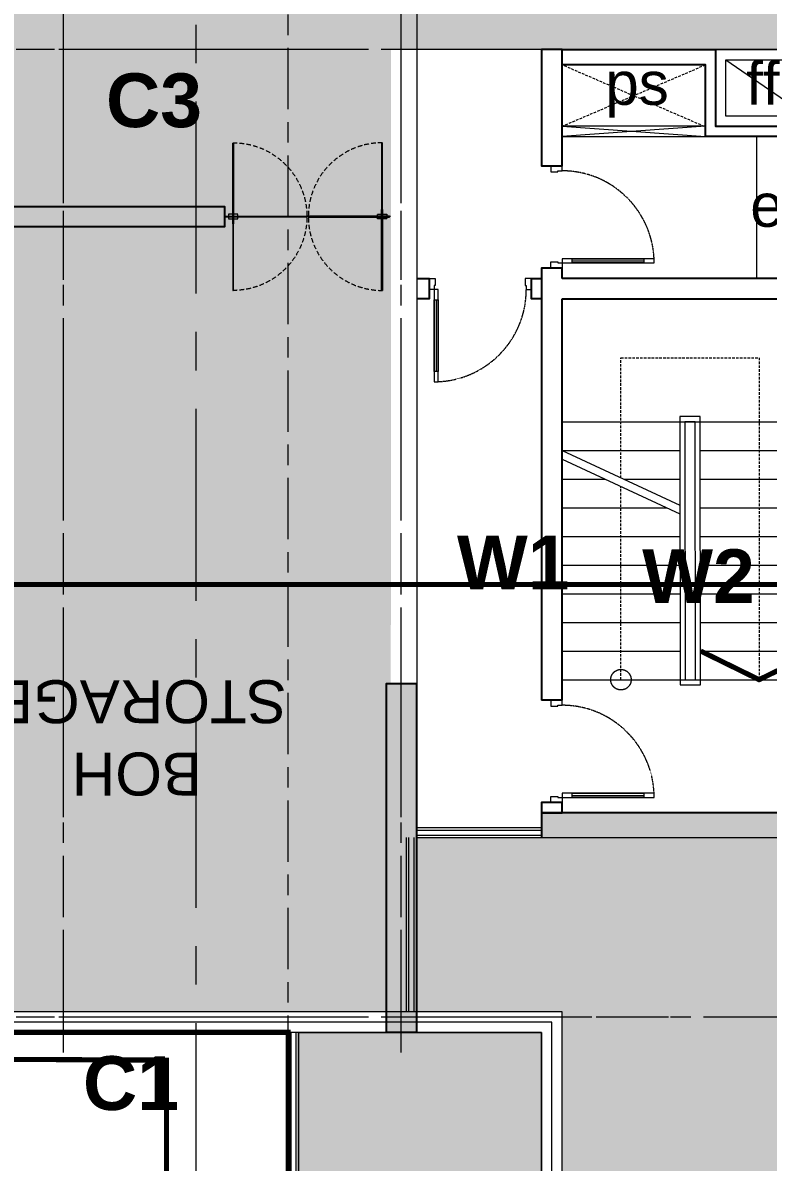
# Model space of a CAD drawing. Header units: millimetres. Extents: x -100356 to 314685, y 446 to 1273965.
# Drawn here: x 38546 to 45830, y 611034 to 622163 of the extents above; entities that cross this region are included whole.
import ezdxf
from ezdxf.xclip import XClip

# ---------------------------------------------------------------- set-up
doc = ezdxf.new("R2010")
doc.units = ezdxf.units.MM
doc.header["$XCLIPFRAME"] = 2
for name, pattern in [('20180221 BF$0$Core - tb$0$HIDDEN', [0.375, 0.25, -0.125]), ('CENTER', [2, 1.25, -0.25, 0.25, -0.25]), ('CENTER2', [28.575, 19.05, -3.175, 3.175, -3.175]), ('Core - tb$0$HIDDEN', [0.375, 0.25, -0.125]), ('Dash', [6, 3, -3]), ('DASHED2', [0.375, 0.25, -0.125]), ('DASHEDX2', [1.5, 1, -0.5]), ('gf$0$CENTER2', [28.575, 19.05, -3.175, 3.175, -3.175]), ('gf$0$Kume - Grid Line', [10.5, 6, -1.25, 2, -1.25]), ('HIDDEN', [0.375, 0.25, -0.125]), ('Kume - Grid Line', [10.5, 6, -1.25, 2, -1.25])]:
    doc.linetypes.add(name, pattern=pattern)
for name, color, linetype, lineweight in [('$0$FURNITURE', 8, 'Continuous', 5), ('$0$TUONG 2', 2, 'Continuous', 35), ('20180330-Ascent Plaza-TP-Ban ve so bo$0$KÍNH', 150, 'Continuous', 9), ('@ color hatch', 7, 'Continuous', 13), ('@LOUVER', 35, 'Continuous', 13), ('A-_ANOT----_D', 7, 'Continuous', 5), ('A.Axis', 251, 'CENTER2', 13), ('A.Concrete', 7, 'Continuous', 25), ('A1 - dp$0$TUONG 2', 2, 'Continuous', 25), ('Core - tb$0$$0$FURNITURE', 45, 'Continuous', 5), ('Core - tb$0$$0$TUONG 2', 2, 'Continuous', 25), ('Core - tb$0$1-thaythuong', 9, 'Continuous', 13), ('Core - tb$0$A.Concrete', 7, 'Continuous', 25), ('Core - tb$0$A.Thin', 8, 'Continuous', 13), ('Core - tb$0$A.Wall', 2, 'Continuous', 25), ('Core - tb$0$CUA', 5, 'Continuous', 9), ('Core - tb$0$net bao', 254, 'Continuous', 13), ('CUA DI', 25, 'Continuous', 9), ('gf$0$A.Axis', 251, 'gf$0$CENTER2', 13), ('GJ', 1, 'Continuous', 13), ('Hatch-wall', 251, 'Continuous', 5), ('KÍNH', 150, 'Continuous', 9), ('LC.HA', 250, 'Continuous', 9), ('LGI', 250, 'CENTER', 9), ('luoicot', 30, 'Continuous', 13), ('setback', 1, 'Continuous', 13), ('TEXT', 6, 'Continuous', 20), ('Text 35', 250, 'Continuous', 15), ('TXT', 1, 'Continuous', 25), ('WALL', 4, 'Continuous', 35)]:
    doc.layers.add(name, color=color, linetype=linetype, lineweight=lineweight)
doc.layers.add('STR', color=7, linetype='Continuous')
doc.styles.add('ARIAL', font='Font - TrueType - Arial Bold.ttf')
doc.styles.add('VnArial', font='Font - TrueType - Arial.ttf')

# ---------------------------------------------------------------- blocks, each defined once
blk = doc.blocks.new('X-GRID')
at = {"layer": 'LGI', "ltscale": 1500}
for p, q in [((-8000, 49486.8), (-8000, -7272.6)), ((-10000, -7272.6), (-10000, 20900)), ((-6700, -7272.6), (-6700, 20900)), ((5008.8, 20550), (-25023.2, 20550)), ((5008.8, 11100), (-57318.6, 11100))]:
    blk.add_line(p, q, dxfattribs=at)
blk = doc.blocks.new('A$C60262ED2')
at = {"layer": 'LC.HA'}
h = blk.add_hatch(color=256, dxfattribs=at)
h.dxf.hatch_style = 1
h.paths.add_polyline_path([(17566, 34184), (17266, 34184), (17266, 30784), (17566, 30784)])
at = {"layer": 'STR', "ltscale": 1000, "elevation": 0}
blk.add_lwpolyline([(17566, 34184), (17266, 34184), (17266, 30784), (17566, 30784)], close=True, dxfattribs=at)
at = {"rotation": 180}
blk.add_blockref('X-GRID', (7409, 51484, 0), dxfattribs=at)
at = {"layer": 'Text 35', "ltscale": 1000, "style": 'ARIAL'}
for s, p in [('C3', (14528, 39623, 0)), ('W1', (17957, 35109, 0)), ('W2', (19767, 34974, 0)), ('C1', (14303, 30023, 0))]:
    blk.add_text(s, height=525, dxfattribs=at).set_placement(p)
blk = doc.blocks.new('column')
at = {"layer": 'luoicot', "ltscale": 0.5}
blk.add_blockref('A$C60262ED2', (-47109, -40384, 0), dxfattribs=at)
blk = doc.blocks.new('*U230')
at = {"layer": '$0$FURNITURE'}
for p, q in [((0, 100), (1700, 100)), ((0, 75), (1700, 75)), ((0, 25), (1700, 25)), ((0, 0), (1700, 0))]:
    blk.add_line(p, q, dxfattribs=at)
blk = doc.blocks.new('grid tower')
at = {"layer": 'A.Axis', "linetype": 'Kume - Grid Line', "lineweight": 9, "ltscale": 100}
for p, q in [((33501, 38386.8, 0), (33501, -18372.7, 0)), ((32399.8, -18372.7), (32399.8, 9799.9)), ((35699.8, -18372.7), (35699.8, 9799.9)), ((48341.2, 9449.9), (17376.6, 9449.9)), ((48341.2, -0.1), (-14918.8, -0.1))]:
    blk.add_line(p, q, dxfattribs=at)
blk = doc.blocks.new('AE-CUADI-BLS-900')
at = {"layer": 'CUA DI', "linetype": 'HIDDEN', "ltscale": 100}
blk.add_line((0, 0), (900, 0, 0), dxfattribs=at)
at = {"layer": 'CUA DI', "linetype": 'Continuous'}
for p, q in [((85, -5), (75, 5)), ((75, -5), (85, 5))]:
    blk.add_line(p, q, dxfattribs=at)
at = {"layer": 'CUA DI', "linetype": 'DASHEDX2'}
for points in [[(85, 800), (85, -80), (75, -80), (75, 800)], [(30, 25), (130, 25), (130, -25), (30, -25)], [(85, -800), (85, 80), (75, 80), (75, -800)]]:
    blk.add_lwpolyline(points, close=True, dxfattribs=at)
at = {"layer": 'CUA DI', "linetype": 'Continuous'}
blk.add_lwpolyline([(880, 5), (0, 5), (0, -5), (880, -5)], close=True, dxfattribs=at)
at = {"layer": 'CUA DI', "color": 8, "linetype": 'DASHED2', "ltscale": 200}
blk.add_arc((80, 0), 800, 269.6419, 90.3581, dxfattribs=at)
blk = doc.blocks.new('cuabanlesan-2')
at = {"layer": 'CUA DI', "linetype": 'Continuous'}
blk.add_line((0, -900), (0, 900), dxfattribs=at)
at = {"layer": 'CUA DI', "linetype": 'Continuous', "xscale": -1, "rotation": 90}
blk.add_blockref('AE-CUADI-BLS-900', (0, 887), dxfattribs=at)
at = {"layer": 'CUA DI', "linetype": 'Continuous', "rotation": 90}
blk.add_blockref('AE-CUADI-BLS-900', (0, -888), dxfattribs=at)
blk = doc.blocks.new('A$C4AE13D6C')
at = {"layer": 'CUA DI', "xscale": -1.000080070924014, "yscale": 1.000080071389675, "zscale": 1.000080071249777, "rotation": 180}
blk.add_blockref('cuabanlesan-2', (-5, 448), dxfattribs=at)
blk = doc.blocks.new('A$C16496DF1')
at = {"layer": 'WALL', "color": 2, "linetype": 'HIDDEN', "xscale": -0.9014084507042254, "yscale": 0.9014084507042254, "zscale": 0.9014084507042254, "rotation": 90}
blk.add_blockref('A$C4AE13D6C', (-38, -4), dxfattribs=at)
blk = doc.blocks.new('SITE')
at = {"layer": 'GJ', "color": 2, "linetype": 'DASHED2', "ltscale": 200, "const_width": 50, "elevation": 0}
blk.add_lwpolyline([(-42847, 879), (-42997, 6495), (-42929, 10453), (-42964, 14461), (-42978, 21429), (-50432, 21463), (-51659, 22285), (-51640, 22872), (-51581, 23937), (-51499, 28076), (-51496, 29824), (-50725, 29994), (-51513, 40959), (-52452, 41020), (-52589, 42419), (-48449, 42705), (-47306, 42675), (-44664, 42638), (-38719, 42656), (-35209, 42660)], dxfattribs=at)
blk = doc.blocks.new('*U370')
blk.add_line((-70, 100), (-70, 800))
for points in [[(-50, 0), (-50, 900), (-90, 900), (-90, 0)], [(-50, 100), (-90, 100), (-90, 800), (-50, 800)], [(-1000, -110), (-940, -110), (-940, -40), (-950, -40), (-950, 0), (-1000, 0)], [(0, -110), (-60, -110), (-60, -40), (-50, -40), (-50, 0), (0, 0)]]:
    blk.add_lwpolyline(points, close=True)
at = {"linetype": 'Core - tb$0$HIDDEN'}
blk.add_arc((-50, 0), 900, 90, 180, dxfattribs=at)
blk = doc.blocks.new('*U371')
blk.add_line((-70, 100), (-70, 800))
for points in [[(-50, 0), (-50, 900), (-90, 900), (-90, 0)], [(-50, 100), (-90, 100), (-90, 800), (-50, 800)], [(-1000, -110), (-940, -110), (-940, -40), (-950, -40), (-950, 0), (-1000, 0)], [(0, -110), (-60, -110), (-60, -40), (-50, -40), (-50, 0), (0, 0)]]:
    blk.add_lwpolyline(points, close=True)
at = {"linetype": 'Core - tb$0$HIDDEN'}
blk.add_arc((-50, 0), 900, 90, 180, dxfattribs=at)
blk = doc.blocks.new('*U372')
at = {"layer": 'Core - tb$0$$0$FURNITURE'}
for p, q in [((0, 100), (1275, 100)), ((0, 75), (1275, 75)), ((0, 25), (1275, 25)), ((0, 0), (1275, 0))]:
    blk.add_line(p, q, dxfattribs=at)
blk = doc.blocks.new('new core')
at = {"layer": 'Hatch-wall', "ltscale": 0.5}
h = blk.add_hatch(color=256, dxfattribs=at)
h.dxf.hatch_style = 1
h.paths.add_polyline_path([(-22375, -7700), (-22375, 0), (-22625, 0), (-22625, -7455), (-25125, -7455), (-25325, -7455), (-25325, -7700), (-25125, -7700)])
at = {"layer": '@LOUVER', "ltscale": 0.5, "elevation": 0}
for points in [[(-22625, 0), (-22625, -750), (-23625, -750), (-23625, 0)], [(-22725, -100), (-22725, -650), (-23525, -650), (-23525, -100)], [(-22625, -850), (-23225, -850), (-23225, -2235), (-22625, -2235)]]:
    blk.add_lwpolyline(points, close=True, dxfattribs=at)
blk.add_lwpolyline([(-23525, -100), (-22725, -650)], dxfattribs=at)
at = {"layer": 'A1 - dp$0$TUONG 2', "ltscale": 0.5, "elevation": 0}
for points in [[(-25125, 0), (-25325, 0), (-25325, -1135), (-25125, -1135), (-25125, -150), (-25125, 3)], [(-22625, -850), (-23725, -850), (-23725, -150), (-25125, -150), (-25125, 0), (-23625, 0), (-23625, -750), (-22625, -750)], [(-25125, -2235), (-25125, -2135), (-25325, -2135), (-25325, -6355)]]:
    blk.add_lwpolyline(points, dxfattribs=at)
at = {"layer": 'Core - tb$0$1-thaythuong'}
for p, q in [((-23725, -750, 0), (-25125, -850, 0)), ((-25125, -750, 0), (-23725, -850, 0)), ((-25125, -3635, 0), (-22625, -3635, 0)), ((-25125, -3915, 0), (-23975, -3915, 0)), ((-25125, -3915, 0), (-23975, -4450, 0)), ((-25125, -4001, 0), (-23975, -4536, 0)), ((-23775, -3915, 0), (-22625, -3915, 0)), ((-25125, -4195, 0), (-24707, -4195, 0)), ((-24523, -4195, 0), (-23975, -4195, 0)), ((-23775, -4195, 0), (-22625, -4195, 0)), ((-25125, -4475, 0), (-24105, -4475, 0)), ((-23775, -4475, 0), (-22625, -4475, 0)), ((-25125, -4755, 0), (-23975, -4755, 0)), ((-23775, -4755, 0), (-22625, -4755, 0)), ((-25125, -5035, 0), (-23975, -5035, 0)), ((-23775, -5035, 0), (-22625, -5035, 0)), ((-25125, -5315, 0), (-23975, -5315, 0)), ((-23775, -5315, 0), (-22625, -5315, 0)), ((-25125, -5595, 0), (-23975, -5595, 0)), ((-23775, -5595, 0), (-22625, -5595, 0)), ((-25125, -5875, 0), (-23971, -5875, 0)), ((-23775, -5875, 0), (-22625, -5875, 0)), ((-25125, -6155, 0), (-23921, -6155, 0)), ((-23921, -6155, 0), (-22625, -6155, 0))]:
    blk.add_line(p, q, dxfattribs=at)
at = {"layer": 'Core - tb$0$1-thaythuong', "elevation": 0}
for points in [[(-23725, -750), (-25125, -750), (-25125, -850), (-23725, -850)], [(-23971, -6205), (-23771, -6205), (-23775, -3585), (-23975, -3585)], [(-23921, -6155), (-23821, -6155), (-23825, -3635), (-23925, -3635)]]:
    blk.add_lwpolyline(points, close=True, dxfattribs=at)
at = {"layer": 'Core - tb$0$A.Concrete', "ltscale": 0.5, "elevation": 0}
blk.add_lwpolyline([(-22375, -7700), (-22375, 0), (-22625, 0), (-22625, -7455), (-25125, -7455), (-25125, -7455), (-25325, -7455), (-25325, -7700), (-25125, -7700), (-22375, -7700)], dxfattribs=at)
at = {"layer": 'Core - tb$0$A.Thin', "linetype": 'Core - tb$0$HIDDEN', "ltscale": 100}
for p, q in [((-23736, -751, 0), (-25125, -150, 0)), ((-25125, -750, 0), (-23725, -150, 0))]:
    blk.add_line(p, q, dxfattribs=at)
at = {"layer": 'Core - tb$0$A.Thin', "linetype": 'Core - tb$0$HIDDEN', "ltscale": 100, "elevation": 0}
for points in [[(-24550, -4185), (-24550, -3010), (-23200, -3010), (-23200, -6155)], [(-24550, -6155), (-24550, -4271)]]:
    blk.add_lwpolyline(points, dxfattribs=at)
at = {"layer": 'Core - tb$0$A.Thin', "ltscale": 0.5, "const_width": 50, "elevation": 0}
blk.add_lwpolyline([(-23771, -5875), (-23200, -6155), (-22625, -5875)], dxfattribs=at)
at = {"layer": 'Core - tb$0$A.Wall', "ltscale": 0.5}
blk.add_line((-25125, -6355, 0), (-25325, -6355, 0), dxfattribs=at)
at = {"layer": 'Core - tb$0$A.Wall', "ltscale": 0.5, "elevation": 0}
for points in [[(-26550, -2235), (-26425, -2235), (-26425, -2435), (-26550, -2435)], [(-25325, -2435), (-25425, -2435), (-25425, -2235), (-25325, -2235), (-25325, -2235)], [(-22625, -2235), (-25125, -2235)], [(-25125, -6355), (-25125, -2435)], [(-25125, -2435), (-22625, -2435)]]:
    blk.add_lwpolyline(points, dxfattribs=at)
blk.add_lwpolyline([(-25125, -7355), (-25325, -7355), (-25325, -7455), (-25125, -7455)], close=True, dxfattribs=at)
at = {"layer": 'Core - tb$0$net bao', "ltscale": 0.5}
blk.add_circle((-24550, -6155, 0), 100, dxfattribs=at)
at = {"layer": 'Core - tb$0$$0$TUONG 2'}
blk.add_blockref('*U372', (-26600, -7700), dxfattribs=at)
at = {"layer": 'Core - tb$0$CUA'}
for name, p, rotation in [('*U371', (-25125, -2135, 0), 270), ('*U370', (-26425, -2345, 0), 180), ('*U371', (-25125, -7355, 0), 270)]:
    blk.add_blockref(name, p, dxfattribs=dict(at, rotation=rotation))
at = {"layer": 'TEXT', "style": 'VnArial'}
for s, p in [('ff', (-23327, -540)), ('ps', (-24702, -540)), ('elv', (-23286, -1731, 0))]:
    blk.add_text(s, height=420, dxfattribs=at).set_placement(p)
blk = doc.blocks.new('Core f1-f4')
at = {"layer": 'setback'}
ref = blk.add_blockref('new core', (0, 0), dxfattribs=at)
XClip(ref).set_block_clipping_path([(-5470.0000096693, -11971.1836929038), (0, -11971.1836929038), (0, 568.8059415847), (-26542.6647009669, 1294.7131433427), (-26542.6647009669, -7697.4629022032), (-5475.4640937626, -7697.4629022032)])
blk = doc.blocks.new('SECTION SYMBOL 2')
at = {"layer": 'TXT', "linetype": '20180221 BF$0$Core - tb$0$HIDDEN', "ltscale": 300, "const_width": 50, "elevation": 0}
blk.add_lwpolyline([(76548, -10459), (-5470, -10459), (-5470, -5228), (-37733, -5228)], dxfattribs=at)
blk = doc.blocks.new('*U570')
at = {"layer": 'Core - tb$0$$0$FURNITURE'}
for p, q in [((0, 100), (10100, 100)), ((0, 75), (10100, 75)), ((0, 25), (10100, 25)), ((0, 0), (10100, 0))]:
    blk.add_line(p, q, dxfattribs=at)
blk = doc.blocks.new('gf$0$grid tower-gf')
at = {"layer": 'gf$0$A.Axis', "linetype": 'gf$0$Kume - Grid Line', "lineweight": 9, "ltscale": 100}
blk.add_line((48341.2, -0.1), (-14918.8, -0.1), dxfattribs=at)

msp = doc.modelspace()

# ---------------------------------------------------------------- hatches: boundary and pattern name
at = {"layer": '@ color hatch'}
h = msp.add_hatch(color=31, dxfattribs=at)
edge = h.paths.add_edge_path()
edge.add_line((42290.9, 633001.9), (42290.9, 632800.4))
edge.add_line((42290.9, 632800.4), (38141.1, 632804.9))
edge.add_line((38141.1, 632804.9), (38141.1, 630305))
edge.add_line((38141.1, 630305), (39541.1, 630305))
edge.add_line((39541.1, 630305), (39541.1, 625904.9))
edge.add_line((39541.1, 625904.9), (38141.1, 625905.3))
edge.add_line((38141.1, 625905.3), (38141.1, 621702.8))
edge.add_line((38141.1, 621702.8), (32440.7, 621701.9))
edge.add_line((32440.7, 621701.9), (32441.1, 612502))
edge.add_line((32441.1, 612502), (42140.7, 612502))
edge.add_line((42140.7, 612502), (42145.7, 621902))
edge.add_line((42145.7, 621902), (46565.7, 621902))
edge.add_line((46565.7, 621902), (46565.9, 614202.1))
edge.add_line((46565.9, 614202.1), (42398.1, 614202.1))
edge.add_line((42398.1, 614202.1), (42398.1, 612502))
edge.add_line((42398.1, 612502), (43815.9, 612502))
edge.add_line((43815.9, 612502), (43815.9, 608655.1))
edge.add_line((43815.9, 608655.1), (43815.9, 607252))
edge.add_line((43815.9, 607252), (43815.9, 602002))
edge.add_line((43815.9, 602002), (41335.5, 602002.1))
edge.add_line((41335.5, 602002.1), (41339.9, 590802))
edge.add_line((41339.9, 590802), (81540.3, 590804.9))
edge.add_line((81540.3, 590804.9), (81540.5, 596954.9))
edge.add_line((81540.5, 596954.9), (81541, 596955))
edge.add_line((81541, 596955), (81540.9, 605606.3))
edge.add_line((81540.9, 605606.3), (136487.6, 612188.1))
edge.add_line((136487.6, 612188.1), (134542.3, 628433.6))
edge.add_line((134542.3, 628433.6), (131695.4, 627410.8))
edge.add_line((131695.4, 627410.8), (132214.6, 623057))
edge.add_line((132214.6, 623057), (126157.9, 622331.5))
edge.add_line((126157.9, 622331.5), (125805.4, 625294.6))
edge.add_line((125805.4, 625294.6), (118785.3, 622772.5))
edge.add_line((118785.3, 622772.5), (118790.5, 622729.1))
edge.add_line((118790.5, 622729.1), (105873.9, 621172.8))
edge.add_line((105873.9, 621172.8), (105254.3, 626336.7))
edge.add_line((105254.3, 626336.7), (101939.4, 625470.5))
edge.add_line((101939.4, 625470.5), (102649, 622756.7))
edge.add_line((102649, 622756.7), (90071.8, 619468))
edge.add_line((90071.8, 619468), (89361.6, 622184.2))
edge.add_line((89361.6, 622184.2), (87992.1, 621826.4))
edge.add_arc((86677.6, 626857.5), 5200, 187.96459, 284.64287, ccw=False)
edge.add_line((81527.8, 626137), (81224.4, 628305))
edge.add_line((81224.4, 628305), (79894.9, 628305))
edge.add_line((79894.9, 628305), (79894.9, 633005))
edge.add_line((79894.9, 633005), (42290.9, 633001.9))
h.paths.add_polyline_path([(62190.7, 621901.9), (68940.7, 621901.9), (68940.7, 605683.8), (64840.7, 605683.8), (64840.7, 607183.8), (63470.9, 607180.7), (63470.7, 613071.9), (63540.7, 613071.9), (63540.9, 619302), (62190.8, 619302.1)], flags=16)
at = {"layer": '@ color hatch', "ltscale": 0.5}
h = msp.add_hatch(dxfattribs=at)
h.set_pattern_fill('CROSS', color=139, scale=300)
h.set_pattern_definition([(0, (403133.136, 611737.235), (75, 75), [37.5, -112.5]), (90, (403151.886, 611718.485), (-75, 75), [37.5, -112.5])])
h.paths.add_polyline_path([(43615.9, 602202), (41239.7, 602202), (41239.7, 612302), (43615.9, 612302)])

# ---------------------------------------------------------------- linework, layer by layer
at = {"color": 3, "linetype": 'Dash', "ltscale": 30, "const_width": 50, "elevation": 0}
msp.add_lwpolyline([(136710.4, 612010.3), (81740.8, 605425.8), (81740.2, 590605.1), (41140, 590602), (41135.4, 602202.1), (41139.7, 602202), (41139.8, 612302), (32240.9, 612302), (32240.9, 621902), (34740.9, 621902), (34741.1, 623405.1), (32240.9, 623402), (32240.9, 633002), (42090.9, 633001.9), (42090.9, 633201.9), (80094.9, 633201.9), (80094.9, 628505), (81398.4, 628505), (81725.8, 626164.7, 0.4487796), (87941.6, 622019.9), (110701.8, 627966.7)], format="xyb", dxfattribs=at)
at = {"layer": '@ color hatch', "color": 139, "ltscale": 0.5, "elevation": 0}
msp.add_lwpolyline([(43615.9, 602202), (41239.7, 602202), (41239.7, 612302), (43615.9, 612302)], close=True, dxfattribs=at)
at = {"layer": 'A1 - dp$0$TUONG 2', "ltscale": 0.5, "elevation": 0}
msp.add_lwpolyline([(38390.1, 620370.2), (40517, 620370.2), (40517, 620170.2), (38390.1, 620170.2)], close=True, dxfattribs=at)
at = {"layer": 'KÍNH', "elevation": 0}
for points in [[(136710.4, 612010.3), (81740.8, 605425.8), (81740.2, 590605.1), (41140, 590602), (41135.4, 602202.1), (42141.7, 602202), (42141.7, 602202), (43615.9, 602202), (43615.9, 612302), (32240.9, 612302), (32240.9, 621902), (34740.9, 621902), (34741.1, 623405.1), (32240.9, 623402), (32240.9, 633002), (42090.9, 633001.9), (42090.9, 633201.9), (80094.9, 633201.9), (80094.9, 628505), (81398.4, 628505), (81725.8, 626164.7, 0.4487796), (87941.6, 622019.9), (110701.8, 627966.7)], [(136599.2, 612097.7), (81640.9, 605514.5), (81640.3, 590705.1), (41239.9, 590702), (41235.4, 602102.1), (42241.7, 602102), (42241.7, 602102), (43715.9, 602102), (43715.9, 612402), (32340.9, 612402), (32340.9, 621802), (34840.9, 621802), (34841.1, 623505.2), (32340.9, 623502.1), (32340.9, 632902), (42190.9, 632901.9), (42190.9, 633101.9), (79994.9, 633101.9), (79994.9, 628405), (81311.4, 628405), (81626.8, 626150.8, 0.4487796), (87966.8, 621923.2), (110685.9, 627859.2)], [(136488, 612185.1), (81540.9, 605603.2), (81540.3, 590805.1), (41339.9, 590802), (41335.5, 602002.1), (42341.7, 602002), (42341.7, 602002), (43815.9, 602002), (43815.9, 612502), (32440.9, 612502), (32440.9, 621702), (34940.9, 621702), (34941.1, 623605.3), (32440.9, 623602.2), (32440.9, 632802), (42290.9, 632801.9), (42290.9, 633001.9), (79894.9, 633001.9), (79894.9, 628305), (81224.4, 628305), (81527.8, 626137, 0.4487796), (87992.1, 621826.4), (110670.1, 627751.7)]]:
    msp.add_lwpolyline(points, format="xyb", dxfattribs=at)

# ---------------------------------------------------------------- block references
at = {"layer": '$0$TUONG 2', "rotation": 270}
msp.add_blockref('*U230', (42291.9, 614205, 0), dxfattribs=at)
at = {"layer": '20180330-Ascent Plaza-TP-Ban ve so bo$0$KÍNH', "rotation": 180}
msp.add_blockref('gf$0$grid tower-gf', (74640.7, 621904.9, 0), dxfattribs=at)
at = {"layer": 'A-_ANOT----_D', "rotation": 180}
msp.add_blockref('grid tower', (74640.7, 621905, 0), dxfattribs=at)
at = {"layer": 'A.Concrete'}
for p in [(71940.8, 621905, 0), (71940.7, 621904.9, 0)]:
    msp.add_blockref('column', p, dxfattribs=at)
at = {"layer": 'A1 - dp$0$TUONG 2'}
msp.add_blockref('Core f1-f4', (68940.9, 621901.9, 0), dxfattribs=at)
at = {"layer": 'Core - tb$0$$0$TUONG 2', "rotation": 269.9999999781001}
msp.add_blockref('*U570', (41139.7, 612302.1, 0), dxfattribs=at)
at = {"layer": 'CUA DI', "rotation": 180}
msp.add_blockref('A$C16496DF1', (40887.4, 620270.7, 0), dxfattribs=at)
at = {"layer": 'GJ'}
msp.add_blockref('SITE', (82927, 590602.1, 0), dxfattribs=at)
at = {"layer": 'TEXT'}
msp.add_blockref('SECTION SYMBOL 2', (68942.8, 621905, 0), dxfattribs=at)

# ---------------------------------------------------------------- texts
at = {"layer": 'TEXT', "style": 'VnArial'}
for s, p in [('STORAGE', (41124, 615742, 0)), ('BOH', (40297.1, 615035.5, 0))]:
    msp.add_text(s, height=420, rotation=180, dxfattribs=at).set_placement(p)

doc.saveas('drawing.dxf')
